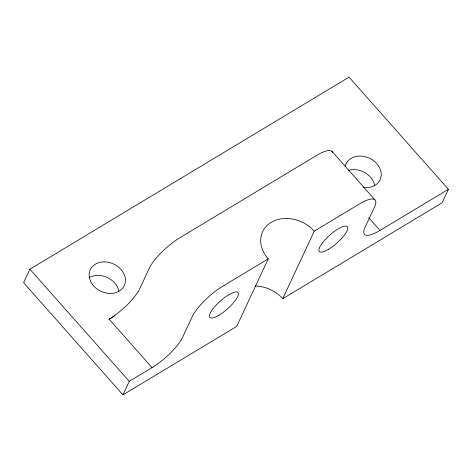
<?xml version="1.0" encoding="UTF-8"?>
<svg xmlns="http://www.w3.org/2000/svg" width="472" height="472" viewBox="0 0 472 472"><rect width="100%" height="100%" fill="white"/><g stroke="black" fill="none" stroke-linecap="round" stroke-linejoin="round"><path stroke-width="0.71" d="M29.901 269.199L23.6 282.71L122.95 394.863L236.702 326.406L268.202 258.863A31.559 25.34 25 0 1 271.158 222.353A31.559 25.34 25 0 1 314.252 231.15L359.617 203.851A31.246 8.862 -41.5 0 1 374.538 207.019L365.086 227.28A31.246 8.862 -41.5 0 0 380.013 230.448L448.4 189.29L349.05 77.137L29.901 269.199L129.251 381.358L122.95 394.863M255.287 286.002A31.559 25.34 25 0 1 282.752 298.693L314.252 231.15M448.4 189.29L442.099 202.801L282.752 298.693M268.202 258.863L222.837 286.168A31.246 8.862 -41.5 0 0 192.163 316.771L182.717 337.032A31.246 8.862 -41.5 0 1 152.043 367.635L109.126 319.184L114.808 315.768M129.251 381.358L152.043 367.635M331.893 151.264L374.809 199.715M368.791 217.787L380.013 230.448M89.06 277.701A18.75 15.051 25 0 1 107.115 277.412A18.75 15.051 25 0 1 118.885 291.206M348.678 170.274A18.75 15.051 25 0 1 374.668 185.419M109.126 319.184A31.246 8.862 -41.5 0 0 139.795 288.581L149.246 268.32A31.246 8.862 -41.5 0 1 179.915 237.711L316.694 155.4A31.246 8.862 -41.5 0 1 332.707 152.397M345.197 166.569A18.75 15.051 25 0 1 365.051 156.692A18.75 15.051 25 0 1 381.193 175.195A18.75 15.051 25 0 1 363.44 187.472M328.418 249.346A18.75 5.316 -41.5 0 0 347.581 226.973A18.75 5.316 -41.5 0 0 324.01 240.98A18.75 5.316 -41.5 0 0 328.418 249.346M218.996 315.196A18.75 5.316 -41.5 0 0 238.159 292.823A18.75 5.316 -41.5 0 0 214.589 306.829A18.75 5.316 -41.5 0 0 218.996 315.196M92.494 284.516A18.75 15.051 25 0 0 123.782 286.528A18.75 15.051 25 0 0 105.575 261.919A18.75 15.051 25 0 0 92.494 284.516"/></g></svg>
